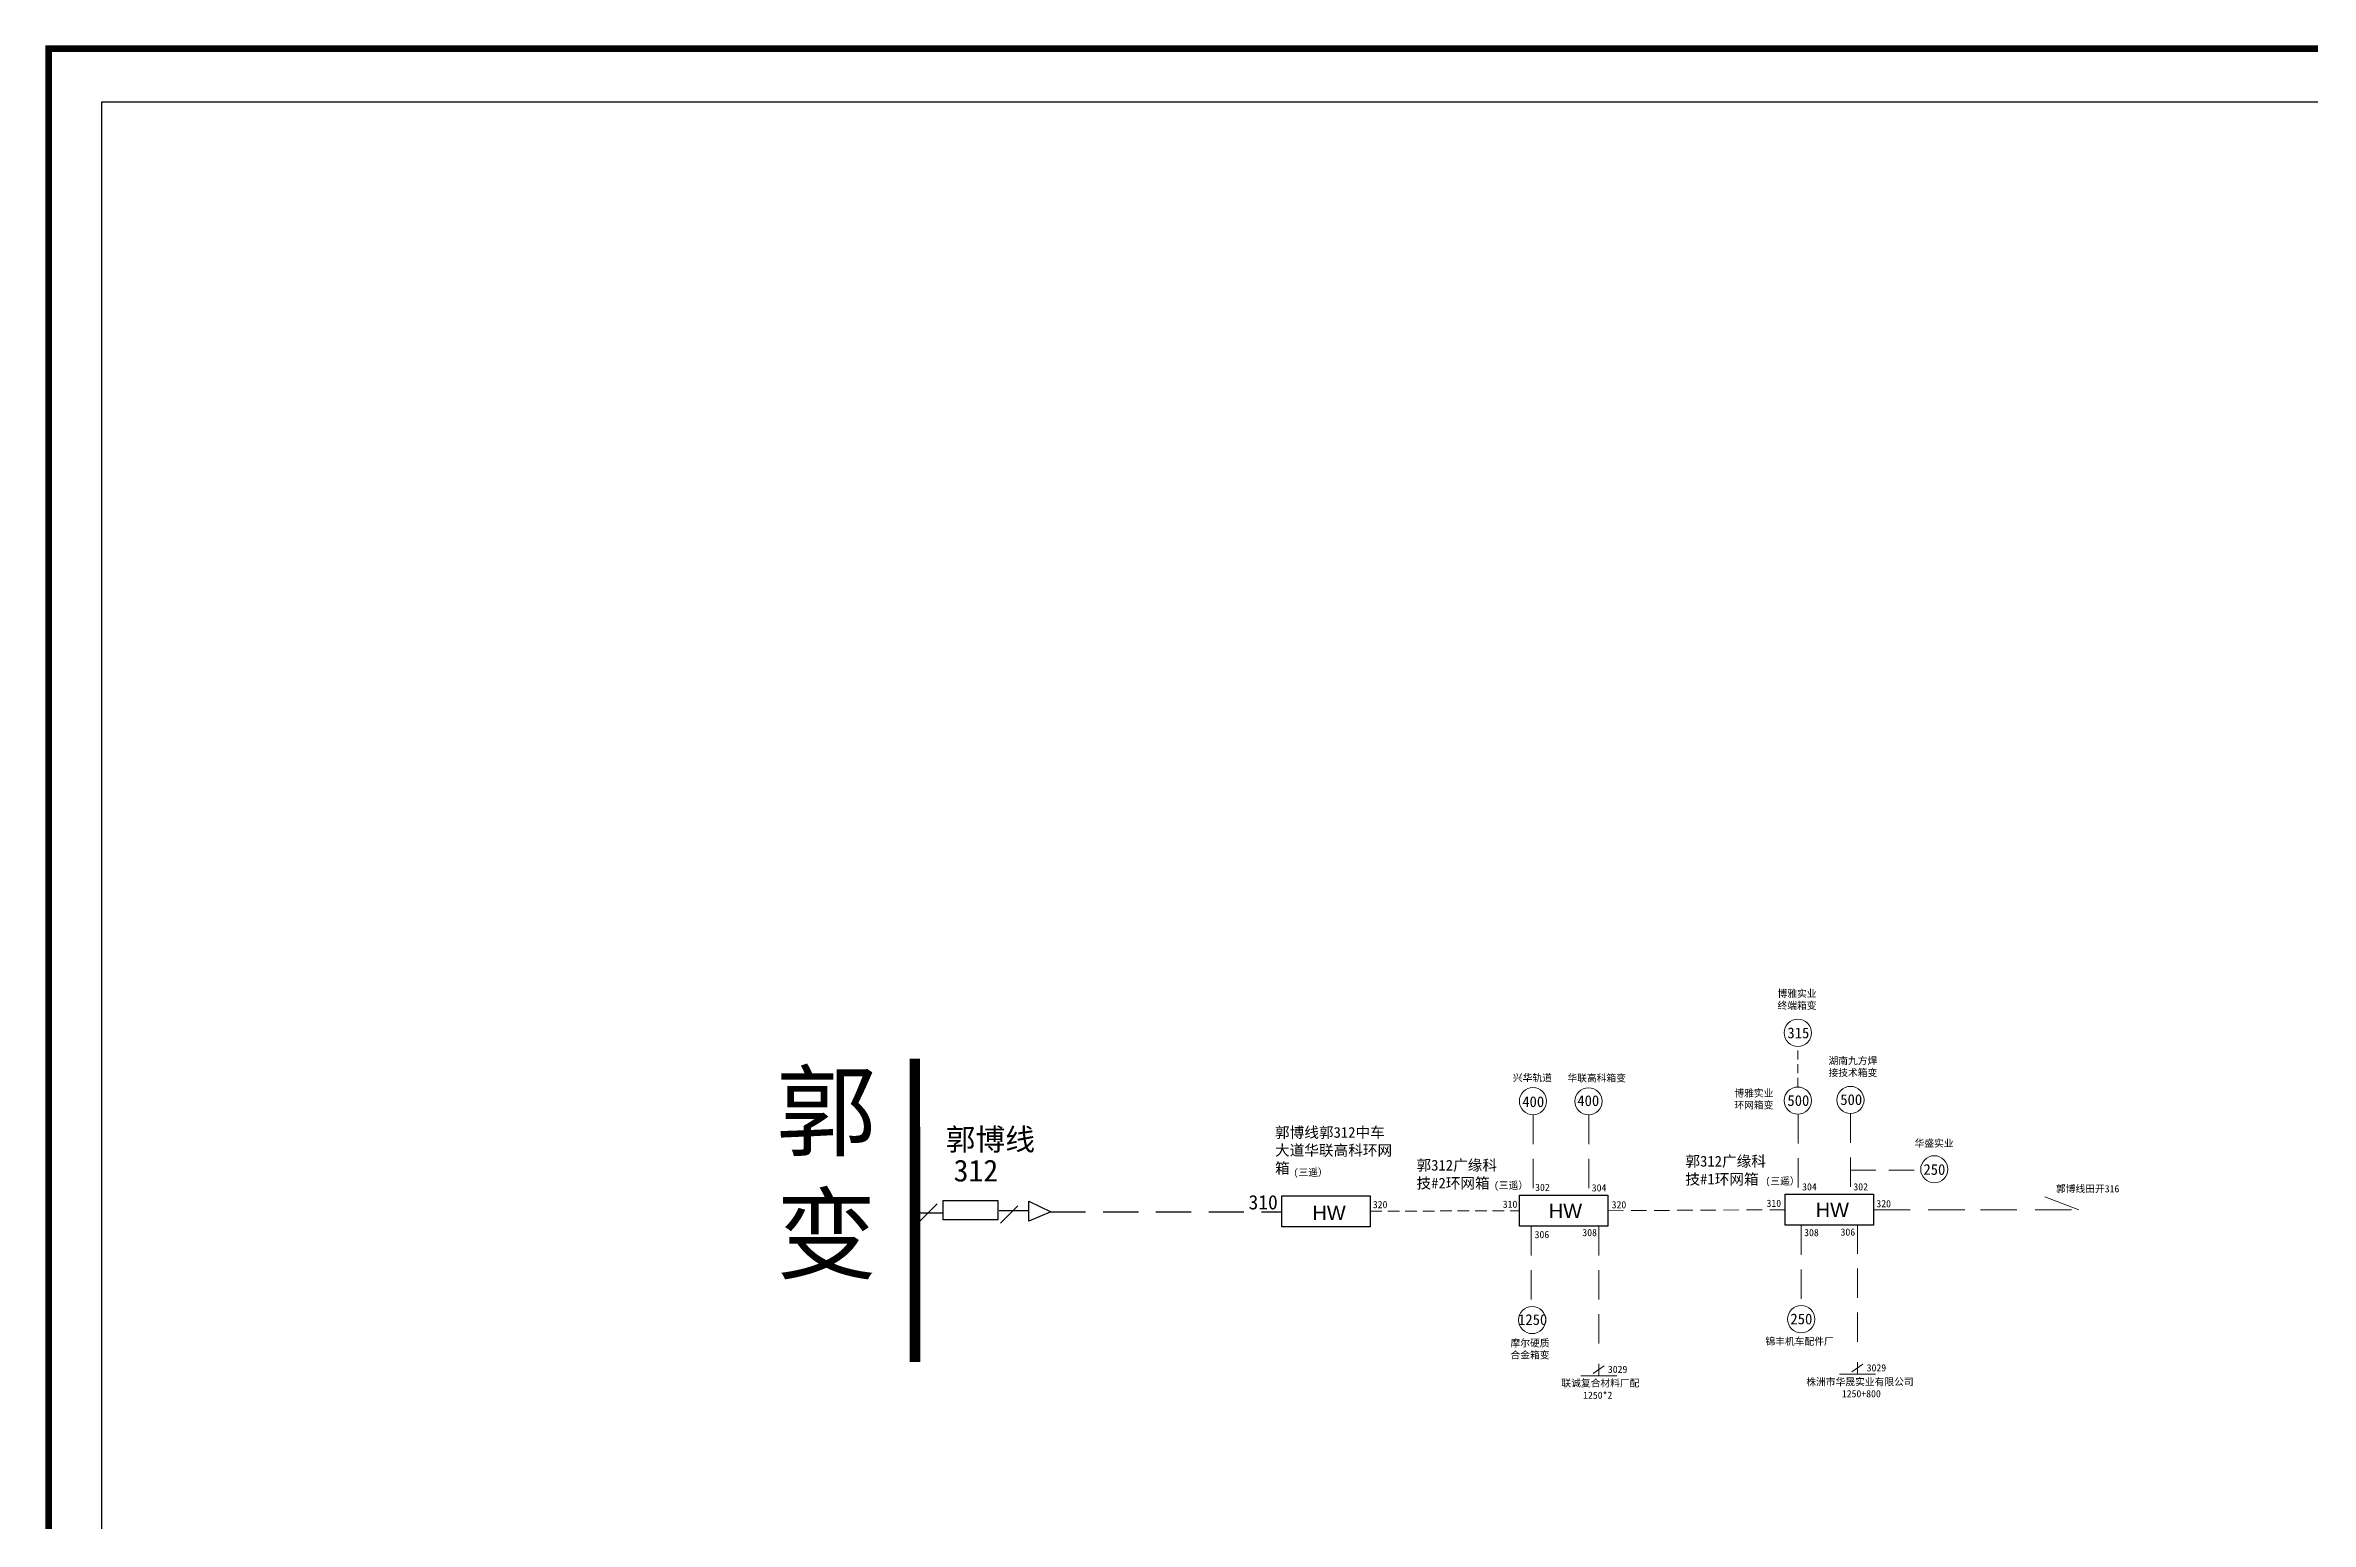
# Model space of a CAD drawing. Extents: x 196 to 829, y -97 to 316.
# Drawn here: x 195.8 to 512.4, y 109.4 to 315.7 of the extents above; entities that cross this region are included whole.
import ezdxf

# ---------------------------------------------------------------- set-up
doc = ezdxf.new("R2010")
doc.units = 0
doc.header["$LTSCALE"] = 0.774411
doc.linetypes.add('DASHED2', pattern=[9.525, 6.35, -3.175])
doc.layers.get('0').update_dxf_attribs({"linetype": 'CONTINUOUS'})
doc.styles.add('hztxt_txtstyle_0.00_0_0', font='', dxfattribs={"bigfont": 'hztxt.shx'})
doc.styles.add('SimSun_txtstyle_1.00_0_0', font='simsun.ttc', dxfattribs={"height": 1})
doc.styles.add('SimSun_txtstyle_1.50_0_0', font='simsun.ttc', dxfattribs={"height": 1.5})
doc.styles.add('SimSun_txtstyle_100.00_0_0100', font='simsun.ttc', dxfattribs={"height": 100})
doc.styles.add('SimSun_txtstyle_2.00_0_0', font='', dxfattribs={"height": 2})
doc.styles.get("Standard").update_dxf_attribs({"font": '', "height": 2.5})
doc.styles.add('字体', font='', dxfattribs={"height": 2.5})
doc.styles.get('hztxt_txtstyle_0.00_0_0').set_extended_font_data('hztxt')
doc.styles.get('SimSun_txtstyle_2.00_0_0').set_extended_font_data('SimSun')
doc.styles.get('Standard').set_extended_font_data('SimSun')
doc.styles.get('字体').set_extended_font_data('SimSun')

msp = doc.modelspace()

# ---------------------------------------------------------------- linework, layer by layer
at = {"color": 7, "linetype": 'DASHED2', "lineweight": 0, "ltscale": 0.261035}
msp.add_line((440.68, 170.09), (440.68, 175.55), dxfattribs=at)
at = {"color": 7, "linetype": 'DASHED2', "lineweight": 0, "ltscale": 0.833652}
for p, q in [((403.69, 166.22), (403.69, 155.03)), ((411.47, 166.22), (411.47, 155.03)), ((440.74, 166.3), (440.74, 155.11)), ((448.03, 166.38), (448.03, 155.19)), ((403.43, 150.66), (403.43, 139.47)), ((412.85, 150.66), (412.85, 133.66)), ((441.14, 150.73), (441.14, 139.55)), ((449.01, 150.87), (449.02, 133.87))]:
    msp.add_line(p, q, dxfattribs=at)
at = {"color": 7, "linetype": 'DASHED2', "lineweight": 0, "ltscale": 0.725098}
msp.add_line((448.03, 158.46), (457.28, 158.46), dxfattribs=at)
at = {"color": 7, "linetype": 'DASHED2', "lineweight": 0, "ltscale": 1.036092}
for p, q in [((479.97, 152.96), (472.83, 155.66)), ((451.27, 152.96), (466.2, 152.96)), ((466.2, 152.96), (479.97, 152.96))]:
    msp.add_line(p, q, dxfattribs=at)
for p, q in [((321.12, 152.46), (317.35, 152.47)), ((320.38, 153.79), (317.96, 151.37)), ((333.24, 152.81), (329.04, 152.81)), ((331.66, 153.5), (329.24, 151.08))]:
    msp.add_line(p, q)
at = {"ltscale": 2}
for p, q in [((333.2, 154.13), (336.28, 152.67)), ((333.2, 151.35), (333.2, 154.13)), ((336.28, 152.67), (333.2, 151.35))]:
    msp.add_line(p, q, dxfattribs=at)
at = {"color": 7, "linetype": 'DASHED2'}
msp.add_line((336.22, 152.66), (368.56, 152.66), dxfattribs=at)
at = {"color": 7, "linetype": 'DASHED2', "lineweight": 0, "ltscale": 0.331243}
msp.add_line((380.92, 152.74), (401.78, 152.82), dxfattribs=at)
at = {"color": 7, "linetype": 'DASHED2', "lineweight": 0, "ltscale": 0.438252}
msp.add_line((414.13, 152.82), (438.84, 152.95), dxfattribs=at)
at = {"color": 7, "linetype": 'Continuous', "lineweight": 0, "ltscale": 0.062617}
for p, q in [((412.08, 130.08), (413.6, 131.14)), ((412.85, 131.43), (412.85, 129.75)), ((448.24, 130.29), (449.76, 131.35)), ((449.02, 131.64), (449.02, 129.97))]:
    msp.add_line(p, q, dxfattribs=at)
at = {"color": 7, "linetype": 'Continuous', "lineweight": 0, "ltscale": 0.483158}
for p, q in [((446.49, 129.96), (451.54, 129.98)), ((410.33, 129.75), (415.38, 129.76))]:
    msp.add_line(p, q, dxfattribs=at)
at = {"linetype": 'Continuous', "const_width": 0.919}
msp.add_lwpolyline([(196.21, 315.2), (828.49, 315.2), (828.49, -96.48), (196.21, -96.48)], close=True, dxfattribs=at)
at = {"linetype": 'Continuous'}
msp.add_lwpolyline([(203.65, 307.76), (821.05, 307.76), (821.05, -89.04), (203.65, -89.04)], close=True, dxfattribs=at)
at = {"linetype": 'Continuous', "const_width": 1.47}
msp.add_lwpolyline([(317.28, 174.07), (317.3, 131.66)], dxfattribs=at)
msp.add_lwpolyline([(321.25, 154.26), (328.89, 154.26), (328.89, 151.55), (321.25, 151.55)], close=True)
at = {"color": 0}
for points in [[(368.56, 154.91), (380.92, 154.91), (380.92, 150.58), (368.56, 150.58)], [(401.78, 154.99), (414.13, 154.99), (414.13, 150.66), (401.78, 150.66)], [(438.92, 155.12), (451.27, 155.12), (451.27, 150.79), (438.92, 150.79)]]:
    msp.add_lwpolyline(points, close=True, dxfattribs=at)
at = {"color": 7, "linetype": 'Continuous', "lineweight": 0, "ltscale": 0.525342}
for centre in [(440.68, 177.67), (403.66, 168.12), (411.42, 168.1), (440.68, 168.2), (448.03, 168.29), (459.75, 158.6), (403.54, 137.54), (441.15, 137.66)]:
    msp.add_circle(centre, 1.9, dxfattribs=at)

# ---------------------------------------------------------------- texts
at = {"color": 7, "linetype": 'DASHED2', "lineweight": 0, "ltscale": 0.621655, "attachment_point": 1}
for s, insert, char_height, style in [('博雅实业^M^J终端箱变', (437.84, 183.66), 1, 'SimSun_txtstyle_100.00_0_0100'), ('315', (439.22, 178.41), 1.5, 'SimSun_txtstyle_1.50_0_0'), ('湖南九方焊^M^J接技术箱变', (444.96, 174.27), 1, 'SimSun_txtstyle_100.00_0_0100'), ('博雅实业^M^J环网箱变', (431.81, 169.74), 1, 'SimSun_txtstyle_1.00_0_0'), ('500', (439.22, 168.96), 1.5, 'SimSun_txtstyle_1.50_0_0'), ('500', (446.61, 169.09), 1.5, 'SimSun_txtstyle_1.50_0_0'), ('华盛实业', (456.99, 162.74), 1, 'SimSun_txtstyle_100.00_0_0100'), ('250', (458.23, 159.33), 1.5, 'SimSun_txtstyle_1.50_0_0'), ('250', (439.64, 138.44), 1.5, 'SimSun_txtstyle_1.50_0_0'), ('锦丰机车配件厂', (436.15, 135.06), 1, 'SimSun_txtstyle_100.00_0_0100')]:
    msp.add_mtext(s, dxfattribs=dict(at, insert=insert, char_height=char_height, style=style))
at = {"linetype": 'Continuous', "insert": (297.88, 171.86), "char_height": 10.308, "width": 14.3194, "attachment_point": 1, "style": '字体'}
msp.add_mtext('郭  变', dxfattribs=at)
at = {"color": 7, "linetype": 'Continuous', "lineweight": 0, "ltscale": 0.236639, "char_height": 1, "attachment_point": 1, "style": 'SimSun_txtstyle_100.00_0_0100'}
for s, insert in [('兴华轨道', (400.85, 171.89)), ('华联高科箱变', (408.47, 171.85))]:
    msp.add_mtext(s, dxfattribs=dict(at, insert=insert))
at = {"color": 7, "linetype": 'Continuous', "lineweight": 0, "ltscale": 0.828049, "char_height": 1.5, "attachment_point": 1, "style": 'SimSun_txtstyle_1.50_0_0'}
for s, insert in [('400', (402.17, 168.8)), ('400', (409.86, 168.94)), ('1250', (401.58, 138.35))]:
    msp.add_mtext(s, dxfattribs=dict(at, insert=insert))
at = {"linetype": 'Continuous', "insert": (321.58, 164.31), "char_height": 3.053, "width": 24.772, "attachment_point": 1}
msp.add_mtext('郭博线', dxfattribs=at)
at = {"color": 7, "insert": (367.61, 164.51), "char_height": 1.5, "width": 17.3061, "attachment_point": 1, "style": 'SimSun_txtstyle_1.50_0_0'}
msp.add_mtext('郭博线郭312中车大道华联高科环网箱', dxfattribs=at)
at = {"insert": (322.7, 159.95), "char_height": 3.053, "width": 6.907, "attachment_point": 1}
msp.add_mtext('312', dxfattribs=at)
at = {"color": 4, "linetype": 'DASHED2', "lineweight": 0, "ltscale": 0.685109, "true_color": 0x00ffff, "char_height": 1, "attachment_point": 1, "style": 'SimSun_txtstyle_100.00_0_0100'}
for insert in [(370.2, 158.67), (398.21, 156.86), (436.15, 157.46)]:
    msp.add_mtext('(三遥）', dxfattribs=dict(at, insert=insert))
at = {"color": 7, "linetype": 'DASHED2', "lineweight": 0, "ltscale": 0.685109, "char_height": 1.5, "attachment_point": 1, "style": 'SimSun_txtstyle_1.50_0_0'}
for s, insert in [('郭312广缘科^M^J技#2环网箱', (387.39, 159.92)), ('郭312广缘科^M^J技#1环网箱', (424.97, 160.48))]:
    msp.add_mtext(s, dxfattribs=dict(at, insert=insert))
at = {"color": 7, "linetype": 'Continuous', "lineweight": 0, "ltscale": 0.695056, "char_height": 1, "attachment_point": 1}
for s, insert, style in [('302', (403.96, 156.58), 'SimSun_txtstyle_100.00_0_0100'), ('304', (411.88, 156.51), 'SimSun_txtstyle_1.00_0_0'), ('304', (441.28, 156.65), 'SimSun_txtstyle_1.00_0_0'), ('302', (448.44, 156.65), 'SimSun_txtstyle_100.00_0_0100'), ('320', (381.28, 154.17), 'SimSun_txtstyle_1.00_0_0'), ('310', (399.44, 154.22), 'SimSun_txtstyle_1.00_0_0'), ('320', (414.66, 154.15), 'SimSun_txtstyle_1.00_0_0'), ('310', (436.3, 154.35), 'SimSun_txtstyle_1.00_0_0'), ('320', (451.65, 154.3), 'SimSun_txtstyle_1.00_0_0'), ('306', (403.89, 149.98), 'SimSun_txtstyle_1.00_0_0'), ('308', (410.56, 150.26), 'SimSun_txtstyle_1.00_0_0'), ('308', (441.56, 150.26), 'SimSun_txtstyle_1.00_0_0'), ('306', (446.65, 150.33), 'SimSun_txtstyle_1.00_0_0')]:
    msp.add_mtext(s, dxfattribs=dict(at, insert=insert, style=style))
at = {"color": 1, "linetype": 'DASHED2', "lineweight": 0, "ltscale": 0.49349, "true_color": 0xff0000, "insert": (476.75, 156.38), "char_height": 1, "attachment_point": 1, "style": 'SimSun_txtstyle_1.00_0_0'}
msp.add_mtext('郭博线田开316', dxfattribs=at)
at = {"insert": (363.91, 155), "char_height": 2, "width": 6.907, "attachment_point": 1, "style": 'SimSun_txtstyle_2.00_0_0'}
msp.add_mtext('310', dxfattribs=at)
at = {"color": 0, "char_height": 2, "width": 8.399, "attachment_point": 1, "style": 'hztxt_txtstyle_0.00_0_0'}
for insert in [(372.84, 153.53), (405.87, 153.78), (443.17, 153.93)]:
    msp.add_mtext('{\\fArial|b0|i0|c0|p32;HW}', dxfattribs=dict(at, insert=insert))
at = {"color": 7, "linetype": 'Continuous', "lineweight": 0, "ltscale": 0.657332, "insert": (400.52, 134.82), "char_height": 1, "attachment_point": 1, "style": 'SimSun_txtstyle_100.00_0_0100'}
msp.add_mtext('摩尔硬质^M^J合金箱变', dxfattribs=at)
at = {"color": 7, "linetype": 'Continuous', "lineweight": 0, "ltscale": 0.548049, "char_height": 1, "attachment_point": 1}
for s, insert, style in [('3029', (414.13, 131.15), 'SimSun_txtstyle_100.00_0_0100'), ('3029', (450.3, 131.36), 'SimSun_txtstyle_100.00_0_0100'), ('联诚复合材料厂配', (407.63, 129.23), 'SimSun_txtstyle_1.00_0_0'), ('1250*2', (410.67, 127.53), 'SimSun_txtstyle_100.00_0_0100'), ('株洲市华晟实业有限公司', (441.86, 129.4), 'SimSun_txtstyle_1.00_0_0'), ('1250+800', (446.83, 127.74), 'SimSun_txtstyle_1.00_0_0')]:
    msp.add_mtext(s, dxfattribs=dict(at, insert=insert, style=style))

doc.saveas('drawing.dxf')
